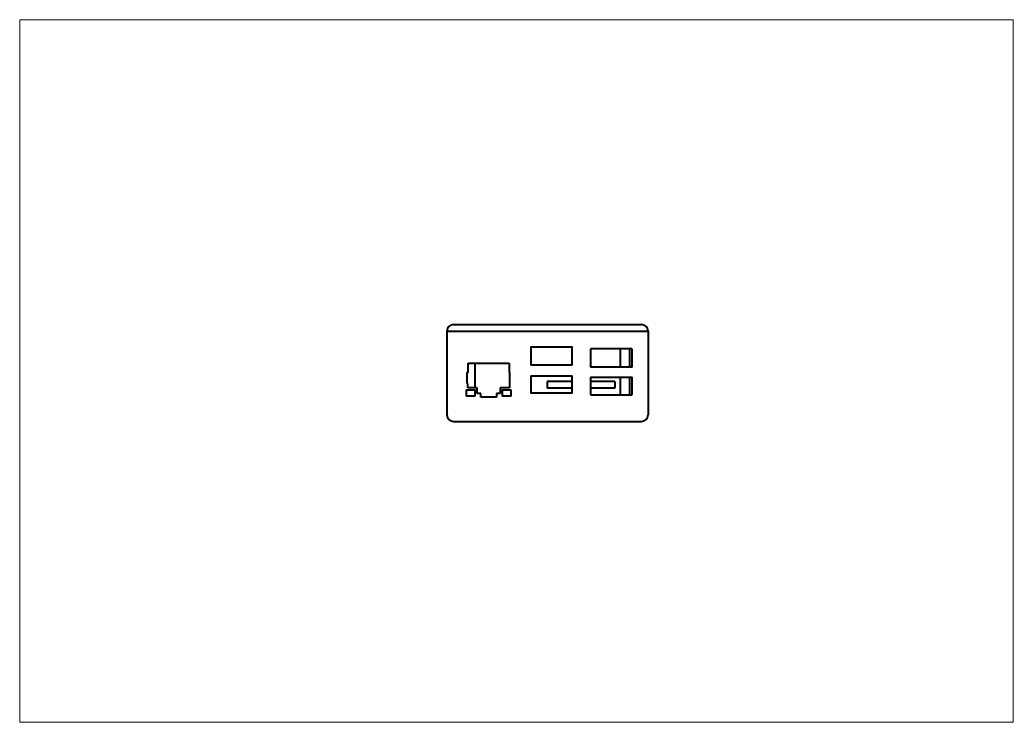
# Paper-space layout 'Layout1' of a CAD drawing. Header units: millimetres. Extents: x 0 to 297, y 0 to 210.
# The model-space entities are those that its viewports show. They can reach past a viewport. Long polylines and large blocks are cut down to what shows.
import ezdxf

# ---------------------------------------------------------------- set-up
doc = ezdxf.new("R2010")
doc.units = ezdxf.units.MM
doc.header["$LTSCALE"] = 12.7
doc.layers.add('Visible', color=7, linetype='Continuous', lineweight=40)

msp = doc.modelspace()

# ---------------------------------------------------------------- linework, layer by layer
at = {"layer": 'Visible'}
for p, q in [((254.34, 118.91), (310.53, 118.91)), ((252.34, 116.91), (312.53, 116.91)), ((252.34, 116.91), (312.53, 116.91)), ((252.34, 116.91), (252.34, 91.91)), ((312.53, 116.91), (312.53, 91.91)), ((277.43, 112.06), (277.43, 106.74)), ((289.73, 112.16), (277.53, 112.16)), ((289.83, 106.74), (289.83, 112.06)), ((295.33, 111.48), (295.33, 106.16)), ((307.63, 111.58), (295.43, 111.58)), ((304.28, 106.16), (304.28, 111.58)), ((307.03, 106.16), (307.03, 111.58)), ((307.73, 106.16), (307.73, 111.48)), ((258.68, 104.56), (258.68, 107.33)), ((258.68, 107.33), (270.98, 107.33)), ((260.78, 100), (260.78, 107.33)), ((270.98, 107.33), (270.98, 104.56)), ((258.28, 104.56), (258.68, 104.56)), ((258.28, 104.56), (258.28, 101.26)), ((270.98, 104.56), (271.18, 104.56)), ((271.18, 101.26), (271.18, 104.56)), ((289.83, 106.74), (277.43, 106.74)), ((307.73, 106.16), (295.33, 106.16)), ((258.58, 101.26), (258.28, 101.26)), ((258.58, 100), (258.58, 101.26)), ((271.08, 101.26), (271.08, 100)), ((271.18, 101.26), (271.08, 101.26)), ((277.43, 103.58), (277.43, 98.56)), ((277.43, 103.58), (289.83, 103.58)), ((289.83, 101.91), (282.34, 101.91)), ((282.34, 101.91), (282.34, 99.91)), ((289.83, 98.56), (289.83, 103.58)), ((295.33, 103.16), (295.33, 97.98)), ((295.33, 103.16), (307.73, 103.16)), ((302.53, 101.91), (295.33, 101.91)), ((302.53, 101.91), (302.53, 99.91)), ((304.28, 97.88), (304.28, 103.16)), ((307.03, 97.88), (307.03, 103.16)), ((307.73, 97.98), (307.73, 103.16)), ((258.14, 99.36), (260.79, 99.36)), ((258.14, 99.36), (258.14, 97.46)), ((261.38, 100), (258.58, 100)), ((260.78, 97.46), (260.78, 99.36)), ((260.79, 97.46), (260.79, 99.36)), ((261.38, 98.31), (261.38, 100)), ((262.5, 98.31), (261.38, 98.31)), ((262.5, 97.21), (262.5, 98.31)), ((268.28, 98.31), (267.16, 98.31)), ((267.16, 98.31), (267.16, 97.21)), ((268.28, 100), (268.28, 98.31)), ((271.08, 100), (268.28, 100)), ((268.88, 99.36), (268.88, 97.46)), ((268.88, 99.36), (271.53, 99.36)), ((271.53, 97.46), (271.53, 99.36)), ((277.53, 98.46), (289.73, 98.46)), ((289.83, 99.91), (282.34, 99.91)), ((302.53, 99.91), (295.33, 99.91)), ((260.79, 97.46), (258.14, 97.46)), ((267.16, 97.21), (262.5, 97.21)), ((271.53, 97.46), (268.88, 97.46)), ((295.43, 97.88), (307.63, 97.88)), ((254.34, 89.91), (310.53, 89.91))]:
    msp.add_line(p, q, dxfattribs=at)
for centre, radius, start, end in [((254.34, 116.91), 2, 90, 180), ((310.53, 116.91), 2, 360, 90), ((277.53, 112.06), 0.1, 90, 180), ((289.73, 112.06), 0.1, 0, 90), ((295.43, 111.48), 0.1, 90, 180), ((307.63, 111.48), 0.1, 0, 90), ((277.53, 98.56), 0.1, 180, 270), ((289.73, 98.56), 0.1, 270, 0), ((295.43, 97.98), 0.1, 180, 270), ((307.63, 97.98), 0.1, 270, 0), ((254.34, 91.91), 2, 180, 270), ((310.53, 91.91), 2, 270, 0)]:
    msp.add_arc(centre, radius, start, end, dxfattribs=at)

psp = doc.layouts.get("Layout1")

# ---------------------------------------------------------------- viewports
at = {"layer": '0', "view_target_point": (273.17, 105)}
psp.add_viewport(center=(148.5, 105), size=(297, 210), view_center_point=(0, 0), view_height=210, dxfattribs=at)

doc.saveas('drawing.dxf')
